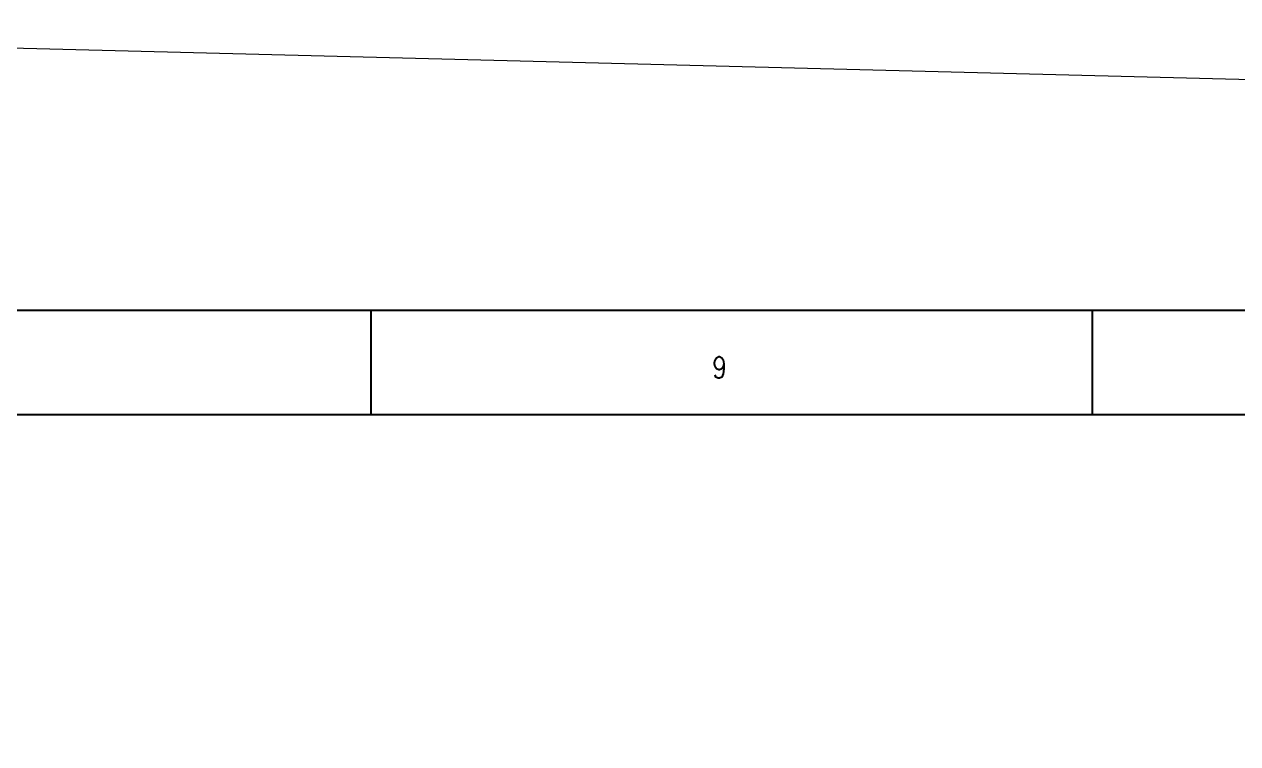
# Model space of a CAD drawing. Header units: millimetres. Extents: x -243837 to -5443, y 40 to 285140.
# Drawn here: x -167773 to -138578, y 131898 to 149215 of the extents above; entities that cross this region are included whole.
import ezdxf
from ezdxf.enums import TextEntityAlignment as Align

# ---------------------------------------------------------------- set-up
doc = ezdxf.new("R2010")
doc.units = ezdxf.units.MM
doc.layers.add('NANDAL', color=255, linetype='Continuous')
doc.layers.add('R-OBJECT', color=2, linetype='Continuous', lineweight=20)
doc.styles.add('romans', font='romans.shx', dxfattribs={"width": 0.7})

# ---------------------------------------------------------------- blocks, each defined once
blk = doc.blocks.new('A$C71E5680D')
at = {"layer": 'NANDAL', "color": 7, "linetype": 'Continuous'}
for p, q in [((-381.274, 260.48), (-381.274, 255.48)), ((-346.75, 260.48), (-346.75, 255.48))]:
    blk.add_line(p, q, dxfattribs=at)
for points in [[(-481.007, 260.48), (-75.007, 260.48), (-75.007, -22.52), (-481.007, -22.52)], [(-476.007, 255.48), (-80.007, 255.48), (-80.007, -17.52), (-476.007, -17.52)]]:
    blk.add_lwpolyline(points, close=True, dxfattribs=at)
at = {"layer": 'NANDAL', "color": 7, "linetype": 'Continuous', "style": 'romans', "width": 0.8}
blk.add_text('9', height=1.023, dxfattribs=at).set_placement((-364.584, 257.74), align=Align.MIDDLE)
blk = doc.blocks.new('TITLE BLOCK NEW')
at = {"layer": 'NANDAL', "lineweight": 0, "ltscale": 2, "xscale": 707.7384074565863, "yscale": 707.7384080466584, "zscale": 707.7384082604353}
blk.add_blockref('A$C71E5680D', (340427, -184352), dxfattribs=at)

msp = doc.modelspace()

# ---------------------------------------------------------------- linework, layer by layer
at = {"layer": 'R-OBJECT', "color": 3, "ltscale": 10}
msp.add_line((-100104.91, 146908.22), (-190690.29, 149214.58), dxfattribs=at)

# ---------------------------------------------------------------- block references
at = {"xscale": 0.7104450567211452, "yscale": 0.7104450567211452, "zscale": 0.7104450567211452}
msp.add_blockref('TITLE BLOCK NEW', (-209583.78, 142335.33), dxfattribs=at)

doc.saveas('drawing.dxf')
